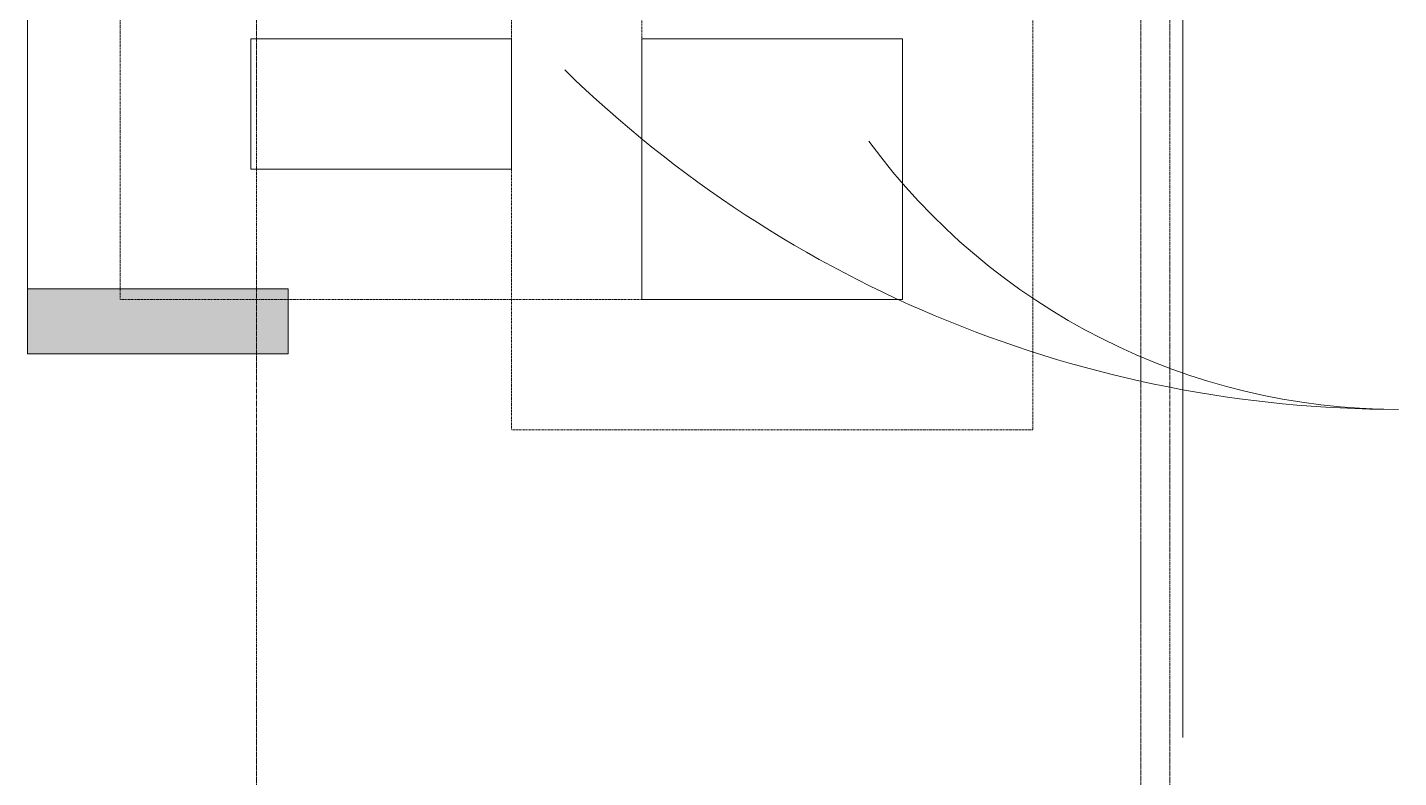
# Model space of a CAD drawing. Header units: inches. Extents: x 25369 to 33161, y -23509 to -20274.
# Drawn here: x 28421 to 28799.7, y -23045.1 to -22837.9 of the extents above; entities that cross this region are included whole.
import ezdxf

# ---------------------------------------------------------------- set-up
doc = ezdxf.new("R2010")
doc.units = ezdxf.units.IN
doc.header["$MEASUREMENT"] = 0
doc.linetypes.add('Dash', pattern=[0.25, 0.125, -0.125])
doc.linetypes.add('Grid Line 1_2_', pattern=[0.875, 0.5, -0.125, 0.125, -0.125])
for name, color, linetype, lineweight in [('Conc', 7, 'Continuous', 9), ('E-ELEC-EQPM', 71, 'Continuous', 9), ('G-ANNO-SYMB', 111, 'Continuous', 9), ('G-ANNO-TEXT', 231, 'Continuous', 9), ('S-GRID', 1, 'Continuous', 9)]:
    doc.layers.add(name, color=color, linetype=linetype, lineweight=lineweight)

# ---------------------------------------------------------------- blocks, each defined once
blk = doc.blocks.new('Transformer-Dry-Type-Siemens - 6x6x6-1004770-Overall Floor Plan')
at = {"layer": 'E-ELEC-EQPM', "linetype": 'Dash'}
for p, q in [((-72, -72), (-72, 72)), ((-72, 72), (72, 72)), ((72, 72), (72, -72)), ((72, -72), (-72, -72))]:
    blk.add_line(p, q, dxfattribs=at)
at = {"layer": 'E-ELEC-EQPM'}
for p, q in [((36, 36), (-36, 36)), ((-36, 36), (-36, -36)), ((36, -36), (36, 36)), ((-36, -36), (36, -36))]:
    blk.add_line(p, q, dxfattribs=at)
blk = doc.blocks.new('Transformer-Dry-Type-Siemens - 6x3x6-1005805-Overall Floor Plan')
at = {"layer": 'E-ELEC-EQPM', "linetype": 'Dash'}
for p, q in [((-72, -54), (-72, 54)), ((-72, 54), (72, 54)), ((72, 54), (72, -54)), ((72, -54), (-72, -54))]:
    blk.add_line(p, q, dxfattribs=at)
at = {"layer": 'E-ELEC-EQPM'}
for p, q in [((36, 18), (-36, 18)), ((-36, 18), (-36, -18)), ((36, -18), (36, 18)), ((-36, -18), (36, -18))]:
    blk.add_line(p, q, dxfattribs=at)
blk = doc.blocks.new('Section - 3_32_ x 3_8_-18514-Overall Floor Plan')
at = {"layer": 'G-ANNO-SYMB'}
blk.add_hatch(color=256, dxfattribs=at).paths.add_polyline_path([(0, 0.375), (0, 0), (-0.09375, 0), (-0.09375, 0.375)], flags=0)
for p, q in [((0, 0.375), (-0.09375, 0.375)), ((-0.09375, 0.375), (-0.09375, 0)), ((0, 0), (0, 0.375)), ((-0.09375, 0), (0, 0))]:
    blk.add_line(p, q, dxfattribs=at)

msp = doc.modelspace()

# ---------------------------------------------------------------- linework, layer by layer
at = {"layer": 'Conc'}
msp.add_line((28740.14, -23034), (28740.14, -22798.8), dxfattribs=at)
at = {"layer": 'G-ANNO-SYMB'}
msp.add_line((28420.98, -20695.61), (28420.98, -22910.11), dxfattribs=at)
at = {"layer": 'G-ANNO-TEXT', "color": 145}
for centre, radius, start in [((28799.69, -22613.73), 329.69, 225.6921), ((28799.69, -22761.88), 181.54, 216.3031)]:
    msp.add_arc(centre, radius, start, 270, dxfattribs=at)
at = {"layer": 'S-GRID', "linetype": 'Grid Line 1_2_'}
for p, q in [((28484.27, -23155.1), (28484.27, -20370)), ((28728.52, -23059.1), (28728.52, -22458.61)), ((28736.52, -23155.1), (28736.52, -22458.61)), ((28728.52, -23317.24), (28728.52, -22542.61))]:
    msp.add_line(p, q, dxfattribs=at)

# ---------------------------------------------------------------- block references
at = {"layer": 'E-ELEC-EQPM'}
for name, p in [('Transformer-Dry-Type-Siemens - 6x3x6-1005805-Overall Floor Plan', (28518.64, -22859.05)), ('Transformer-Dry-Type-Siemens - 6x6x6-1004770-Overall Floor Plan', (28626.64, -22877.05))]:
    msp.add_blockref(name, p, dxfattribs=at)
at = {"layer": 'G-ANNO-SYMB', "extrusion": (0, 0, -1), "xscale": 191.9999999999999, "yscale": 191.9999999999999, "zscale": 191.9999999999999, "rotation": 90.00000000000053}
msp.add_blockref('Section - 3_32_ x 3_8_-18514-Overall Floor Plan', (-28420.98, -22910.11), dxfattribs=at)

doc.saveas('drawing.dxf')
